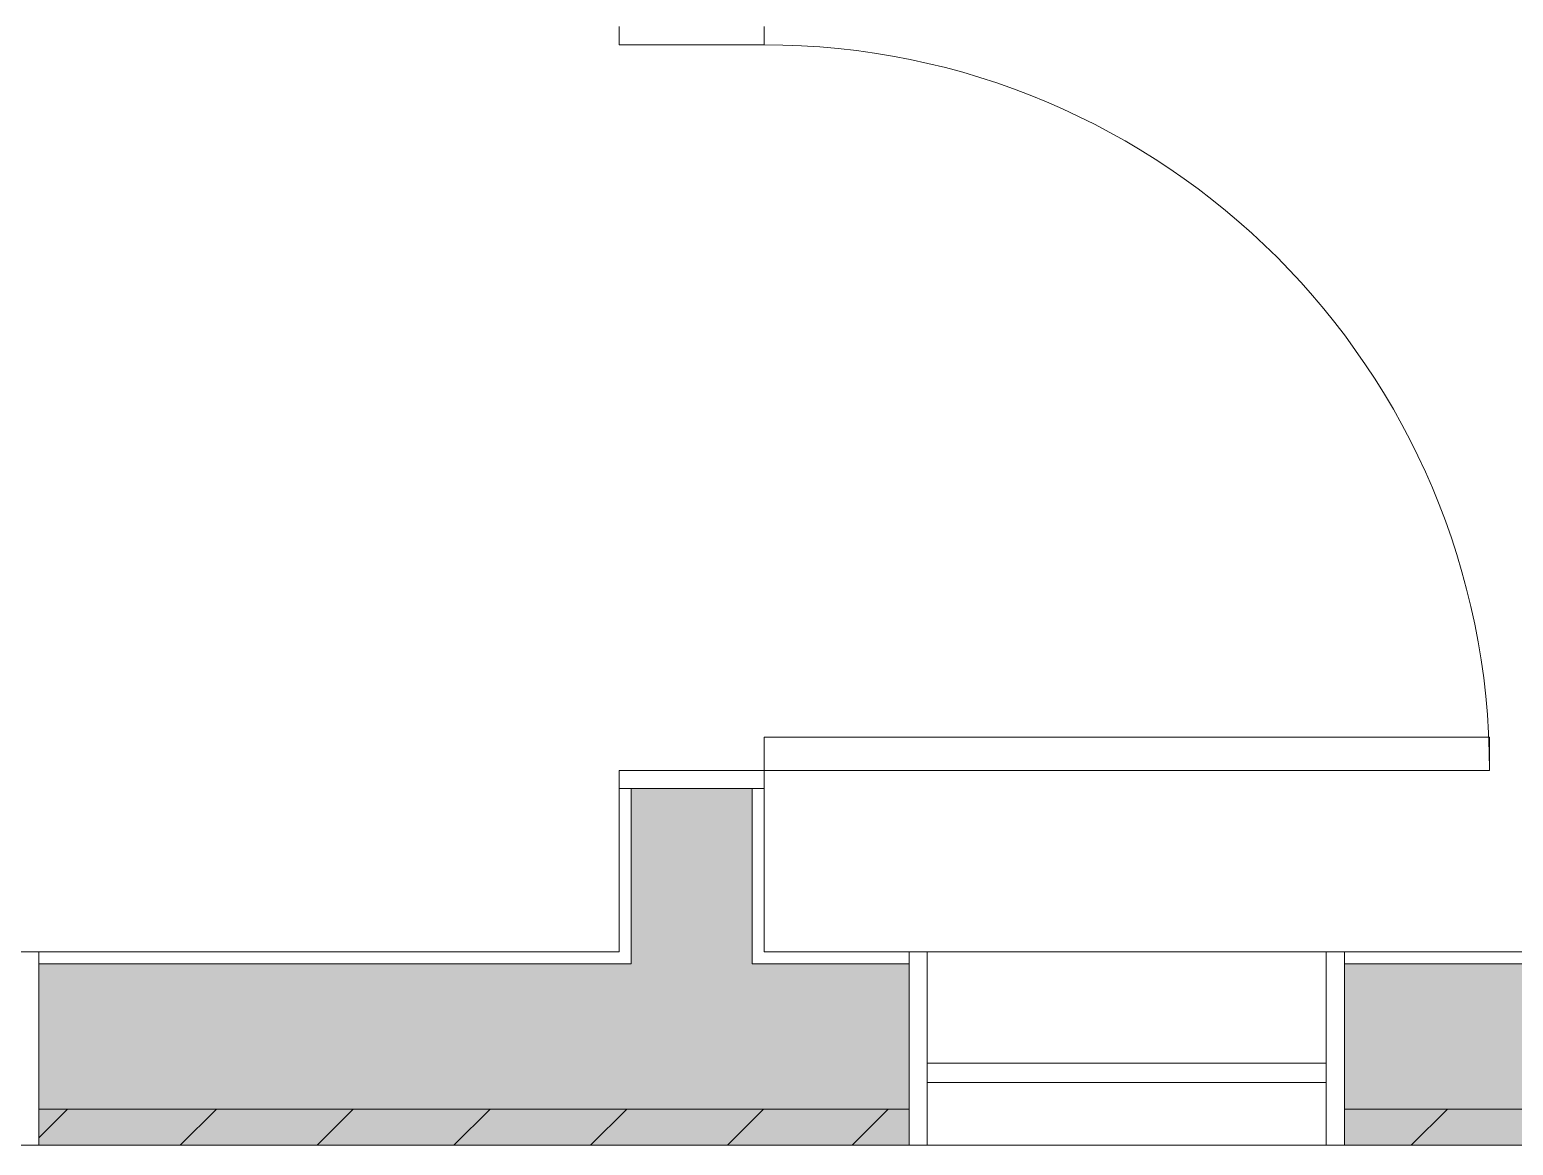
# Model space of a CAD drawing. Header units: inches. Extents: x 99 to 12024, y -5408 to 2559.
# Drawn here: x 8727.7 to 8789.1, y -5408.3 to -5362.2 of the extents above; entities that cross this region are included whole.
import ezdxf

# ---------------------------------------------------------------- set-up
doc = ezdxf.new("R2010")
doc.units = ezdxf.units.IN
doc.header["$LTSCALE"] = 96
doc.header["$MEASUREMENT"] = 0
for name, color, linetype, lineweight in [('Doors', 5, 'Continuous', 5), ('Walls_  Normal', 6, 'Continuous', 13), ('Windows', 5, 'Continuous', 5)]:
    doc.layers.add(name, color=color, linetype=linetype, lineweight=lineweight)
doc.layers.add('Hatch', color=7, linetype='Continuous', lineweight=0, true_color=0x919191)

msp = doc.modelspace()

# ---------------------------------------------------------------- linework, layer by layer
at = {"layer": 'Doors', "transparency": 33554687}
for p, q in [((8752.116, -5362.068), (8752.116, -5362.818)), ((8758.116, -5362.068), (8758.116, -5362.818)), ((8752.116, -5362.818), (8758.116, -5362.818)), ((8758.116, -5391.443), (8788.116, -5391.443)), ((8758.116, -5391.443), (8758.116, -5392.818)), ((8788.116, -5392.818), (8788.116, -5391.443)), ((8752.116, -5392.818), (8752.116, -5393.568)), ((8752.116, -5392.818), (8758.116, -5392.818)), ((8758.116, -5392.818), (8758.116, -5393.568)), ((8758.116, -5392.818), (8788.116, -5392.818)), ((8752.116, -5393.568), (8758.116, -5393.568))]:
    msp.add_line(p, q, dxfattribs=at)
msp.add_arc((8758.116, -5392.818), 30, 0, 90, dxfattribs=at)
at = {"layer": 'Hatch', "color": 1, "transparency": 33554687}
for p, q in [((8728.116, -5408.013), (8729.311, -5406.818)), ((8733.968, -5408.318), (8735.468, -5406.818)), ((8739.625, -5408.318), (8741.125, -5406.818)), ((8745.282, -5408.318), (8746.782, -5406.818)), ((8750.939, -5408.318), (8752.439, -5406.818)), ((8756.595, -5408.318), (8758.095, -5406.818)), ((8761.752, -5408.318), (8763.252, -5406.818)), ((8784.88, -5408.318), (8786.38, -5406.818))]:
    msp.add_line(p, q, dxfattribs=at)
at = {"layer": 'Walls_  Normal', "transparency": 33554687}
for p, q in [((8752.116, -5400.318), (8752.116, -5393.568)), ((8752.116, -5393.568), (8758.116, -5393.568)), ((8752.616, -5400.818), (8752.616, -5393.568)), ((8752.616, -5393.568), (8757.616, -5393.568)), ((8757.616, -5400.818), (8757.616, -5393.568)), ((8758.116, -5400.318), (8758.116, -5393.568)), ((8728.116, -5408.318), (8728.116, -5400.318)), ((8752.116, -5400.318), (8728.116, -5400.318)), ((8764.116, -5400.318), (8758.116, -5400.318)), ((8764.116, -5408.318), (8764.116, -5400.318)), ((8782.116, -5408.318), (8782.116, -5400.318)), ((8818.116, -5400.318), (8782.116, -5400.318)), ((8728.116, -5406.818), (8728.116, -5400.818)), ((8752.616, -5400.818), (8728.116, -5400.818)), ((8764.116, -5400.818), (8757.616, -5400.818)), ((8764.116, -5406.818), (8764.116, -5400.818)), ((8782.116, -5406.818), (8782.116, -5400.818)), ((8818.616, -5400.818), (8782.116, -5400.818)), ((8764.116, -5406.818), (8728.116, -5406.818)), ((8864.116, -5406.818), (8782.116, -5406.818)), ((8764.116, -5408.318), (8728.116, -5408.318)), ((8864.116, -5408.318), (8782.116, -5408.318))]:
    msp.add_line(p, q, dxfattribs=at)
at = {"layer": 'Walls_  Normal', "color": 252, "true_color": 0x949494, "transparency": 33554687}
for points in [[(8752.616, -5400.818), (8752.616, -5393.568), (8757.616, -5400.818), (8757.616, -5393.568)], [(8764.116, -5406.818), (8728.116, -5406.818), (8764.116, -5400.818), (8728.116, -5400.818)], [(8864.116, -5406.818), (8782.116, -5406.818), (8864.116, -5400.818), (8782.116, -5400.818)], [(8764.116, -5408.318), (8728.116, -5408.318), (8764.116, -5406.818), (8728.116, -5406.818)], [(8864.116, -5408.318), (8782.116, -5408.318), (8864.116, -5406.818), (8782.116, -5406.818)]]:
    msp.add_solid(points, dxfattribs=at)
at = {"layer": 'Windows', "transparency": 33554687}
for p, q in [((8728.116, -5400.318), (8692.116, -5400.318)), ((8727.366, -5400.318), (8728.116, -5400.318)), ((8728.116, -5408.318), (8728.116, -5400.318)), ((8782.116, -5400.318), (8764.116, -5400.318)), ((8764.116, -5400.318), (8764.866, -5400.318)), ((8764.116, -5408.318), (8764.116, -5400.318)), ((8764.866, -5408.318), (8764.866, -5400.318)), ((8781.366, -5400.318), (8782.116, -5400.318)), ((8781.366, -5408.318), (8781.366, -5400.318)), ((8782.116, -5408.318), (8782.116, -5400.318)), ((8764.866, -5404.918), (8781.366, -5404.918)), ((8764.866, -5405.718), (8781.366, -5405.718)), ((8728.116, -5408.318), (8692.116, -5408.318)), ((8727.366, -5408.318), (8728.116, -5408.318)), ((8782.116, -5408.318), (8764.116, -5408.318)), ((8764.116, -5408.318), (8764.866, -5408.318)), ((8781.366, -5408.318), (8782.116, -5408.318))]:
    msp.add_line(p, q, dxfattribs=at)

doc.saveas('drawing.dxf')
